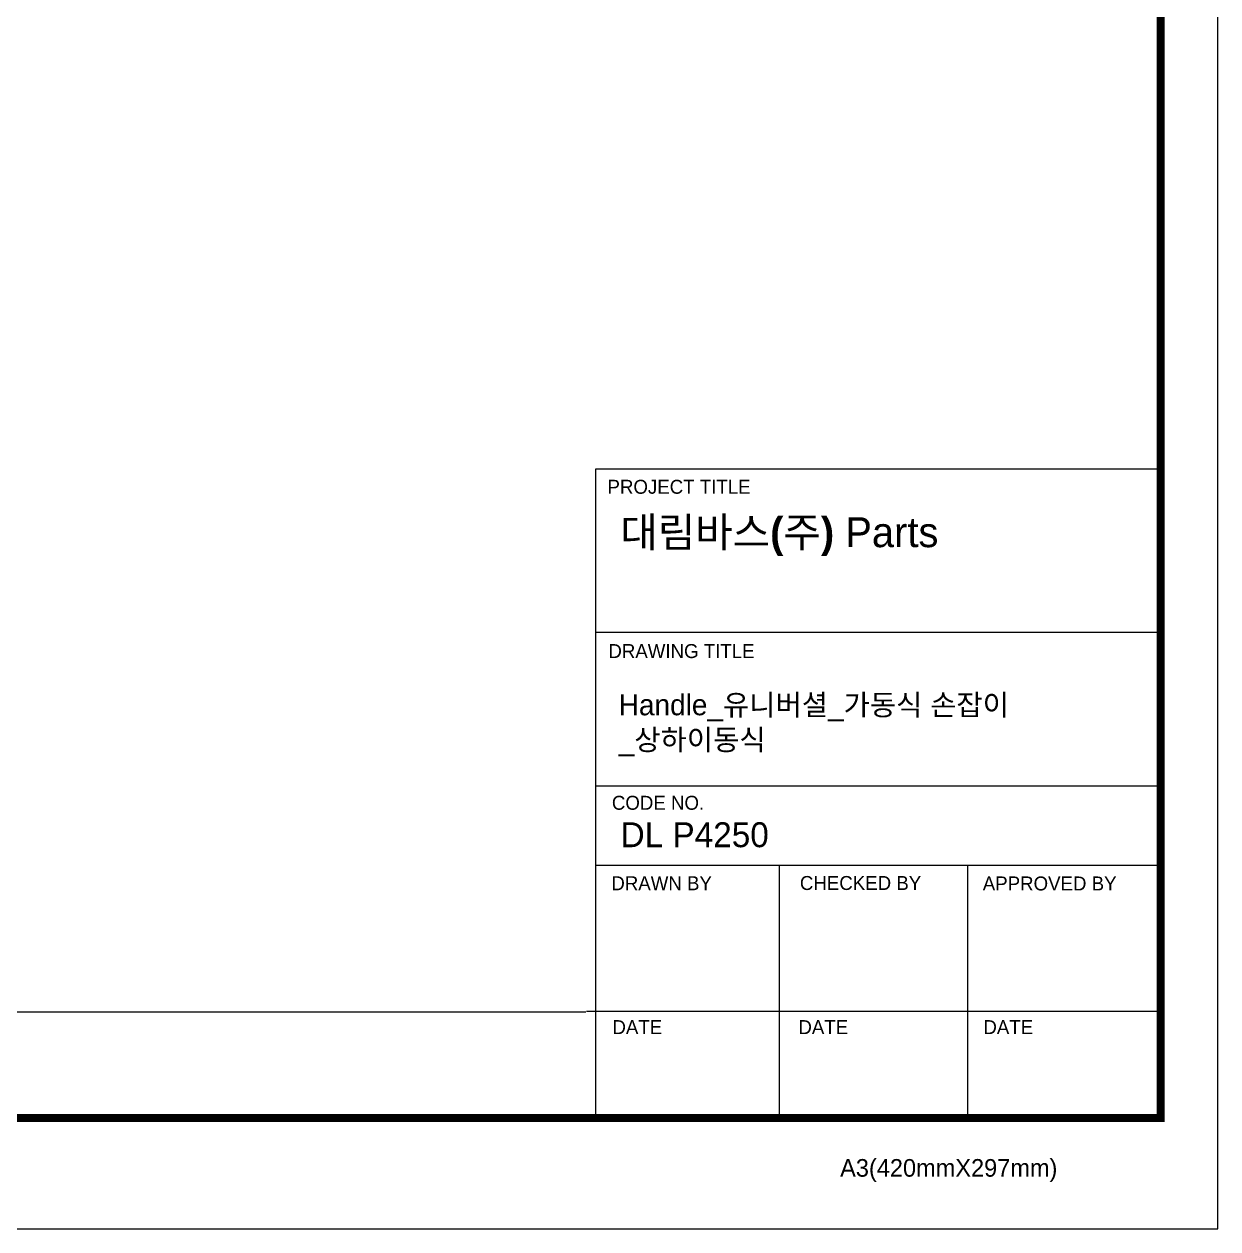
# Model space of a CAD drawing. Extents: x 0 to 2170, y 0 to 1590.
# Drawn here: x 1437 to 2170, y 0 to 739 of the extents above; entities that cross this region are included whole.
import ezdxf

# ---------------------------------------------------------------- set-up
doc = ezdxf.new("R2010")
doc.units = 0
doc.header["$LTSCALE"] = 10
doc.header["$MEASUREMENT"] = 0
doc.layers.get('0').update_dxf_attribs({"linetype": 'CONTINUOUS'})
doc.styles.add('Daelim Dimension', font='')
doc.styles.get('Daelim Dimension').set_extended_font_data('나눔고딕')

msp = doc.modelspace()

# ---------------------------------------------------------------- linework, layer by layer
at = {"color": 5, "ltscale": 40}
for p, q in [((2134.89, 466.08), (1788.08, 466.08)), ((2134.89, 365.84), (1788.08, 365.84)), ((2134.89, 365.84), (1788.08, 365.84)), ((2134.89, 271.54), (1788.08, 271.54)), ((2134.89, 271.54), (1788.08, 271.54)), ((2134.89, 222.91), (1788.08, 222.91)), ((2134.89, 222.91), (1788.08, 222.91)), ((1900.73, 222.91), (1900.73, 68.08)), ((2016.34, 222.91), (2016.34, 68.08)), ((2134.89, 133.47), (1782.6, 133.47)), ((2134.89, 133.47), (1790.79, 133.47)), ((2134.89, 68.08), (1837.68, 68.08))]:
    msp.add_line(p, q, dxfattribs=at)
at = {"color": 5, "ltscale": 0.5}
msp.add_line((1788.08, 466.08), (1788.08, 65.99), dxfattribs=at)
at = {"color": 5}
msp.add_line((34.89, 133.22), (1782.18, 133.22), dxfattribs=at)
at = {"ltscale": 0.5}
msp.add_lwpolyline([(0, 0), (2170, 0), (2170, 1590), (0, 1590)], close=True, dxfattribs=at)
at = {"color": 5, "linetype": 'ByBlock', "lineweight": 200, "const_width": 5}
msp.add_lwpolyline([(34.89, 68.08), (2134.89, 68.08), (2134.89, 1553.08), (34.89, 1553.08)], close=True, dxfattribs=at)

# ---------------------------------------------------------------- texts
at = {"color": 5, "ltscale": 40, "style": 'Daelim Dimension'}
for s, height, p in [('PROJECT TITLE', 8.5634, (1795.43, 450.99)), ('DRAWING TITLE', 8.5634, (1795.97, 350.2)), ('CODE NO.', 8.563, (1798.12, 257.13)), ('DRAWN BY', 8.563, (1797.79, 207.77)), ('CHECKED BY', 8.563, (1913.49, 207.92)), ('APPROVED BY', 8.5634, (2025.7, 207.64)), ('DATE', 8.563, (1798.46, 119.51)), ('DATE', 8.563, (1912.58, 119.51)), ('DATE', 8.563, (2026.09, 119.51)), ('A3(420mmX297mm)', 10.8079, (1938.18, 32.03))]:
    msp.add_text(s, height=height, dxfattribs=at).set_placement(p)
at = {"attachment_point": 1, "style": 'Daelim Dimension'}
for s, insert, char_height, width in [('{\\fPretendard Variable SemiBold|b0|i0|c129|p2;\\C7;대림바스(주)} Parts', (1803.33, 436.56), 18.3131, 294.3324), ('DL P4250', (1803.49, 249.46), 15.288, 257.2814)]:
    msp.add_mtext(s, dxfattribs=dict(at, insert=insert, char_height=char_height, width=width))
at = {"color": 7, "insert": (1802.33, 327.94), "char_height": 12.8419, "width": 299.1365, "attachment_point": 1, "style": 'Daelim Dimension'}
msp.add_mtext('{\\C256;Handle_유니버셜_가동식 손잡이\\P_상하이동식}', dxfattribs=at)

doc.saveas('drawing.dxf')
